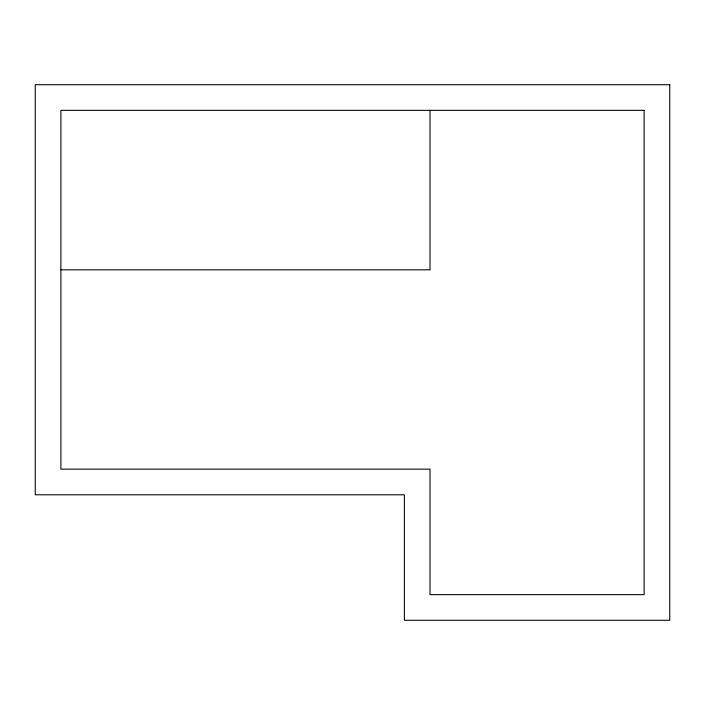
<?xml version="1.0" encoding="UTF-8"?>
<svg xmlns="http://www.w3.org/2000/svg" width="705" height="705" viewBox="0 0 705 705"><rect width="100%" height="100%" fill="white"/><g stroke="black" fill="none" stroke-linecap="round" stroke-linejoin="round"><path stroke-width="1.06" d="M60.886 269.812L430.015 269.812L430.015 110.35M669.75 84.715L35.25 84.715L35.25 494.787L404.379 494.787L404.379 620.285L669.75 620.285L669.75 84.715M644.114 110.35L60.886 110.35L60.886 469.142L430.015 469.142L430.015 594.65L644.114 594.65L644.114 110.35"/></g></svg>
